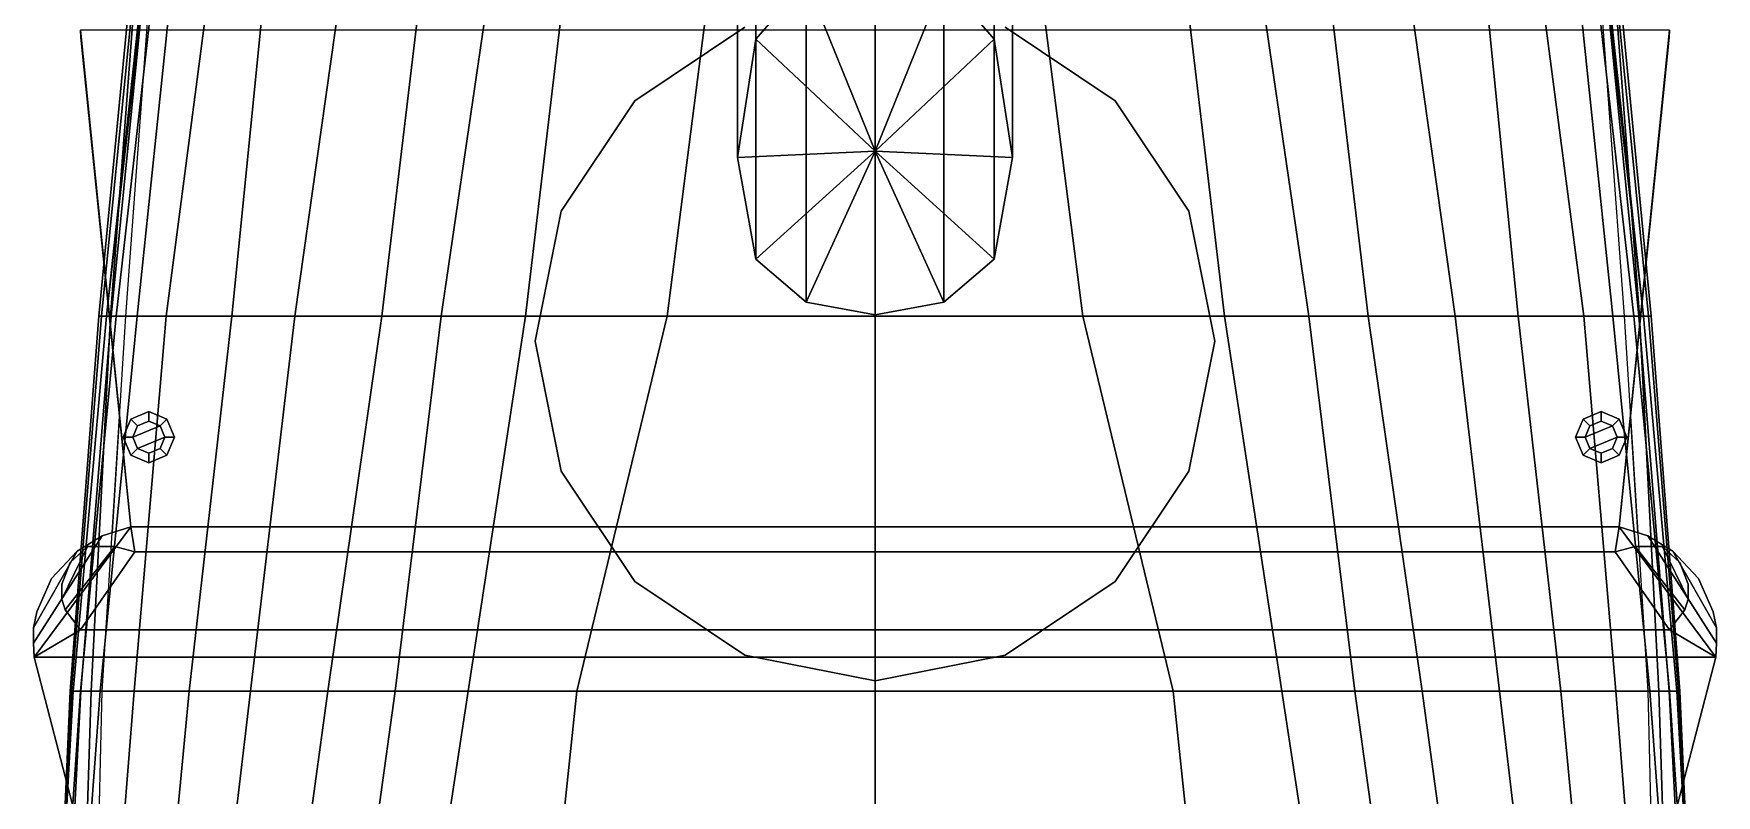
# Model space of a CAD drawing. Extents: x -14 to 14, y -80 to 101.
# Drawn here: x -13.15 to 13.15, y 18.55 to 30.45 of the extents above; entities that cross this region are included whole.
import ezdxf

# ---------------------------------------------------------------- set-up
doc = ezdxf.new("R2010")
doc.units = 0
doc.layers.get('0').update_dxf_attribs({"linetype": 'CONTINUOUS'})
doc.layers.add('CITADELLE', color=3, linetype='CONTINUOUS')
doc.layers.add('SUPERSTRUCTURE', color=4, linetype='CONTINUOUS')

msp = doc.modelspace()

# ---------------------------------------------------------------- linework, layer by layer
for points in [[(-11.5, 31.98, 1.76), (-11.56, 31.98, -2.09), (-12.13, 26.04, -2.11), (-11.95, 26.04, 1.74)], [(-11.56, 31.98, -2.09), (-11.5, 31.98, -3.04), (-12.09, 26.04, -3.04), (-12.13, 26.04, -2.11)], [(-11.5, 31.98, -3.04), (-11.35, 31.98, -3.26), (-11.94, 26.04, -3.26), (-12.09, 26.04, -3.04)], [(-11.37, 31.98, -4.75), (-11.34, 31.98, -5.55), (-12.01, 26.04, -5.55), (-12.01, 26.04, -4.75)], [(-11.35, 31.98, -3.26), (-11.37, 31.98, -4.75), (-12.01, 26.04, -4.75), (-11.94, 26.04, -3.26)], [(-11.34, 31.98, -5.55), (-11.19, 31.98, -6.29), (-11.86, 26.04, -6.29), (-12.01, 26.04, -5.55)], [(-11.27, 31.98, 1.9), (-11.5, 31.98, 1.76), (-11.95, 26.04, 1.74), (-11.71, 26.04, 1.9)], [(-11.19, 31.98, -6.29), (-10.91, 31.98, -6.87), (-11.53, 26.04, -7), (-11.86, 26.04, -6.29)], [(-10.91, 31.98, -6.87), (-10.3, 31.98, -7.58), (-11.08, 26.04, -7.58), (-11.53, 26.04, -7)], [(-10.3, 31.98, -7.58), (-9.46, 31.98, -8.23), (-10.05, 26.04, -8.31), (-11.08, 26.04, -7.58)], [(-9.46, 31.98, -8.23), (-8.23, 31.98, -8.76), (-9.07, 26.04, -8.76), (-10.05, 26.04, -8.31)], [(-8.23, 31.98, -8.76), (-7, 31.98, -9.13), (-7.71, 26.04, -9.13), (-9.07, 26.04, -8.76)], [(-7, 31.98, -9.13), (-5.91, 31.98, -9.3), (-6.78, 26.04, -9.3), (-7.71, 26.04, -9.13)], [(-5.91, 31.98, -9.3), (-4.76, 31.98, -9.42), (-5.46, 26.04, -9.42), (-6.78, 26.04, -9.3)], [(-4.76, 31.98, -9.42), (-2.49, 31.98, -9.51), (-3.25, 26.04, -9.51), (-5.46, 26.04, -9.42)], [(-2.49, 31.98, -9.51), (0, 31.98, -9.55), (0, 26.04, -9.55), (-3.25, 26.04, -9.51)], [(3.25, 26.04, -9.51), (0, 26.04, -9.55), (0, 31.98, -9.55), (2.49, 31.98, -9.51)], [(5.46, 26.04, -9.42), (3.25, 26.04, -9.51), (2.49, 31.98, -9.51), (4.76, 31.98, -9.42)], [(6.78, 26.04, -9.3), (5.46, 26.04, -9.42), (4.76, 31.98, -9.42), (5.91, 31.98, -9.3)], [(7.71, 26.04, -9.13), (6.78, 26.04, -9.3), (5.91, 31.98, -9.3), (7, 31.98, -9.13)], [(9.07, 26.04, -8.76), (7.71, 26.04, -9.13), (7, 31.98, -9.13), (8.23, 31.98, -8.76)], [(10.05, 26.04, -8.31), (9.07, 26.04, -8.76), (8.23, 31.98, -8.76), (9.46, 31.98, -8.23)], [(11.08, 26.04, -7.58), (10.05, 26.04, -8.31), (9.46, 31.98, -8.23), (10.3, 31.98, -7.58)], [(11.53, 26.04, -7), (11.08, 26.04, -7.58), (10.3, 31.98, -7.58), (10.91, 31.98, -6.87)], [(11.86, 26.04, -6.29), (11.53, 26.04, -7), (10.91, 31.98, -6.87), (11.19, 31.98, -6.29)], [(12.01, 26.04, -5.55), (11.86, 26.04, -6.29), (11.19, 31.98, -6.29), (11.34, 31.98, -5.55)], [(11.71, 26.04, 1.9), (11.95, 26.04, 1.74), (11.5, 31.98, 1.76), (11.27, 31.98, 1.9)], [(12.01, 26.04, -4.75), (12.01, 26.04, -5.55), (11.34, 31.98, -5.55), (11.37, 31.98, -4.75)], [(12.09, 26.04, -3.04), (11.94, 26.04, -3.26), (11.35, 31.98, -3.26), (11.5, 31.98, -3.04)], [(11.94, 26.04, -3.26), (12.01, 26.04, -4.75), (11.37, 31.98, -4.75), (11.35, 31.98, -3.26)], [(11.95, 26.04, 1.74), (12.13, 26.04, -2.11), (11.56, 31.98, -2.09), (11.5, 31.98, 1.76)], [(12.13, 26.04, -2.11), (12.09, 26.04, -3.04), (11.5, 31.98, -3.04), (11.56, 31.98, -2.09)], [(-12.13, 26.04, -2.11), (-12.09, 26.04, -3.04), (-12.56, 20.18, -3.04), (-12.58, 20.18, -2.11)], [(-11.95, 26.04, 1.74), (-12.13, 26.04, -2.11), (-12.58, 20.18, -2.11), (-12.25, 20.18, 1.72)], [(-12.09, 26.04, -3.04), (-11.94, 26.04, -3.26), (-12.41, 20.18, -3.26), (-12.56, 20.18, -3.04)], [(-11.94, 26.04, -3.26), (-12.01, 26.04, -4.75), (-12.53, 20.18, -4.75), (-12.41, 20.18, -3.26)], [(-12.01, 26.04, -4.75), (-12.01, 26.04, -5.55), (-12.53, 20.18, -5.55), (-12.53, 20.18, -4.75)], [(-12.01, 26.04, -5.55), (-11.86, 26.04, -6.29), (-12.42, 20.18, -6.29), (-12.53, 20.18, -5.55)], [(-11.86, 26.04, -6.29), (-11.53, 26.04, -7), (-12.11, 20.18, -7), (-12.42, 20.18, -6.29)], [(-11.71, 26.04, 1.9), (-11.95, 26.04, 1.74), (-12.25, 20.18, 1.72), (-12.08, 20.18, 1.9)], [(-11.53, 26.04, -7), (-11.08, 26.04, -7.58), (-11.58, 20.18, -7.66), (-12.11, 20.18, -7)], [(-11.08, 26.04, -7.58), (-10.05, 26.04, -8.31), (-10.72, 20.18, -8.31), (-11.58, 20.18, -7.66)], [(-10.05, 26.04, -8.31), (-9.07, 26.04, -8.76), (-9.76, 20.18, -8.76), (-10.72, 20.18, -8.31)], [(-9.07, 26.04, -8.76), (-7.71, 26.04, -9.13), (-8.55, 20.18, -9.13), (-9.76, 20.18, -8.76)], [(-7.71, 26.04, -9.13), (-6.78, 26.04, -9.3), (-7.5, 20.18, -9.3), (-8.55, 20.18, -9.13)], [(-6.78, 26.04, -9.3), (-5.46, 26.04, -9.42), (-6.36, 20.18, -9.42), (-7.5, 20.18, -9.3)], [(-5.46, 26.04, -9.42), (-3.25, 26.04, -9.51), (-4.66, 20.18, -9.51), (-6.36, 20.18, -9.42)], [(-3.25, 26.04, -9.51), (0, 26.04, -9.55), (0, 20.18, -9.55), (-4.66, 20.18, -9.51)], [(4.66, 20.18, -9.51), (0, 20.18, -9.55), (0, 26.04, -9.55), (3.25, 26.04, -9.51)], [(6.36, 20.18, -9.42), (4.66, 20.18, -9.51), (3.25, 26.04, -9.51), (5.46, 26.04, -9.42)], [(7.5, 20.18, -9.3), (6.36, 20.18, -9.42), (5.46, 26.04, -9.42), (6.78, 26.04, -9.3)], [(8.55, 20.18, -9.13), (7.5, 20.18, -9.3), (6.78, 26.04, -9.3), (7.71, 26.04, -9.13)], [(9.76, 20.18, -8.76), (8.55, 20.18, -9.13), (7.71, 26.04, -9.13), (9.07, 26.04, -8.76)], [(10.72, 20.18, -8.31), (9.76, 20.18, -8.76), (9.07, 26.04, -8.76), (10.05, 26.04, -8.31)], [(11.58, 20.18, -7.66), (10.72, 20.18, -8.31), (10.05, 26.04, -8.31), (11.08, 26.04, -7.58)], [(12.11, 20.18, -7), (11.58, 20.18, -7.66), (11.08, 26.04, -7.58), (11.53, 26.04, -7)], [(12.42, 20.18, -6.29), (12.11, 20.18, -7), (11.53, 26.04, -7), (11.86, 26.04, -6.29)], [(12.08, 20.18, 1.9), (12.25, 20.18, 1.72), (11.95, 26.04, 1.74), (11.71, 26.04, 1.9)], [(12.53, 20.18, -5.55), (12.42, 20.18, -6.29), (11.86, 26.04, -6.29), (12.01, 26.04, -5.55)], [(12.56, 20.18, -3.04), (12.41, 20.18, -3.26), (11.94, 26.04, -3.26), (12.09, 26.04, -3.04)], [(12.41, 20.18, -3.26), (12.53, 20.18, -4.75), (12.01, 26.04, -4.75), (11.94, 26.04, -3.26)], [(12.25, 20.18, 1.72), (12.58, 20.18, -2.11), (12.13, 26.04, -2.11), (11.95, 26.04, 1.74)], [(12.53, 20.18, -4.75), (12.53, 20.18, -5.55), (12.01, 26.04, -5.55), (12.01, 26.04, -4.75)], [(12.58, 20.18, -2.11), (12.56, 20.18, -3.04), (12.09, 26.04, -3.04), (12.13, 26.04, -2.11)], [(-11.808, 24.493, 1.9), (-11.808, 24.493, 1.9), (-11.923, 22.659, 1.9), (-11.63, 22.75, 1.9)], [(11.808, 24.493, 1.9), (11.808, 24.493, 1.9), (11.63, 22.75, 1.9), (11.923, 22.659, 1.9)], [(-12.53, 20.18, -4.75), (-12.53, 20.18, -5.55), (-12.9, 14.28, -5.55), (-12.86, 14.28, -4.75)], [(-12.53, 20.18, -5.55), (-12.42, 20.18, -6.29), (-12.82, 14.28, -6.29), (-12.9, 14.28, -5.55)], [(-12.58, 20.18, -2.11), (-12.56, 20.18, -3.04), (-12.89, 14.28, -3.04), (-12.84, 14.28, -2.11)], [(-12.56, 20.18, -3.04), (-12.41, 20.18, -3.26), (-12.72, 14.28, -3.26), (-12.89, 14.28, -3.04)], [(-12.41, 20.18, -3.26), (-12.53, 20.18, -4.75), (-12.86, 14.28, -4.75), (-12.72, 14.28, -3.26)], [(-12.25, 20.18, 1.72), (-12.58, 20.18, -2.11), (-12.84, 14.28, -2.11), (-12.44, 14.28, 1.63)], [(-12.42, 20.18, -6.29), (-12.11, 20.18, -7), (-12.55, 14.28, -7), (-12.82, 14.28, -6.29)], [(-12.11, 20.18, -7), (-11.58, 20.18, -7.66), (-12.05, 14.28, -7.66), (-12.55, 14.28, -7)], [(-12.08, 20.18, 1.9), (-12.25, 20.18, 1.72), (-12.44, 14.28, 1.63), (-12.22, 14.28, 1.9)], [(-11.58, 20.18, -7.66), (-10.72, 20.18, -8.31), (-11.28, 14.28, -8.31), (-12.05, 14.28, -7.66)], [(-10.72, 20.18, -8.31), (-9.76, 20.18, -8.76), (-10.46, 14.28, -8.76), (-11.28, 14.28, -8.31)], [(-9.76, 20.18, -8.76), (-8.55, 20.18, -9.13), (-9.36, 14.28, -9.13), (-10.46, 14.28, -8.76)], [(-8.55, 20.18, -9.13), (-7.5, 20.18, -9.3), (-8.32, 14.28, -9.3), (-9.36, 14.28, -9.13)], [(-7.5, 20.18, -9.3), (-6.36, 20.18, -9.42), (-7.26, 14.28, -9.42), (-8.32, 14.28, -9.3)], [(-6.36, 20.18, -9.42), (-4.66, 20.18, -9.51), (-5.28, 14.28, -9.51), (-7.26, 14.28, -9.42)], [(-4.66, 20.18, -9.51), (0, 20.18, -9.55), (0, 14.28, -9.55), (-5.28, 14.28, -9.51)], [(5.28, 14.28, -9.51), (0, 14.28, -9.55), (0, 20.18, -9.55), (4.66, 20.18, -9.51)], [(7.26, 14.28, -9.42), (5.28, 14.28, -9.51), (4.66, 20.18, -9.51), (6.36, 20.18, -9.42)], [(8.32, 14.28, -9.3), (7.26, 14.28, -9.42), (6.36, 20.18, -9.42), (7.5, 20.18, -9.3)], [(9.36, 14.28, -9.13), (8.32, 14.28, -9.3), (7.5, 20.18, -9.3), (8.55, 20.18, -9.13)], [(10.46, 14.28, -8.76), (9.36, 14.28, -9.13), (8.55, 20.18, -9.13), (9.76, 20.18, -8.76)], [(11.28, 14.28, -8.31), (10.46, 14.28, -8.76), (9.76, 20.18, -8.76), (10.72, 20.18, -8.31)], [(12.05, 14.28, -7.66), (11.28, 14.28, -8.31), (10.72, 20.18, -8.31), (11.58, 20.18, -7.66)], [(12.55, 14.28, -7), (12.05, 14.28, -7.66), (11.58, 20.18, -7.66), (12.11, 20.18, -7)], [(12.22, 14.28, 1.9), (12.44, 14.28, 1.63), (12.25, 20.18, 1.72), (12.08, 20.18, 1.9)], [(12.82, 14.28, -6.29), (12.55, 14.28, -7), (12.11, 20.18, -7), (12.42, 20.18, -6.29)], [(12.44, 14.28, 1.63), (12.84, 14.28, -2.11), (12.58, 20.18, -2.11), (12.25, 20.18, 1.72)], [(12.89, 14.28, -3.04), (12.72, 14.28, -3.26), (12.41, 20.18, -3.26), (12.56, 20.18, -3.04)], [(12.72, 14.28, -3.26), (12.86, 14.28, -4.75), (12.53, 20.18, -4.75), (12.41, 20.18, -3.26)], [(12.9, 14.28, -5.55), (12.82, 14.28, -6.29), (12.42, 20.18, -6.29), (12.53, 20.18, -5.55)], [(12.86, 14.28, -4.75), (12.9, 14.28, -5.55), (12.53, 20.18, -5.55), (12.53, 20.18, -4.75)], [(12.84, 14.28, -2.11), (12.89, 14.28, -3.04), (12.56, 20.18, -3.04), (12.58, 20.18, -2.11)]]:
    msp.add_3dface(points)
at = {"layer": 'CITADELLE'}
for points in [[(-12.41, 30.4, 1.9), (-12.41, 30.4, 4.59), (-12.42, 30.51, 4.59), (-12.42, 30.51, 1.9)], [(12.42, 30.51, 4.59), (-12.42, 30.51, 4.59), (-11.63, 22.75, 4.59), (11.63, 22.75, 4.59)], [(12.41, 30.4, 4.59), (12.41, 30.4, 1.9), (12.42, 30.51, 1.9), (12.42, 30.51, 4.59)], [(-12.41, 30.4, 4.59), (-12.41, 30.4, 1.9), (-11.63, 22.75, 1.9), (-11.63, 22.75, 4.59)], [(12.41, 30.4, 1.9), (12.41, 30.4, 4.59), (11.63, 22.75, 4.59), (11.63, 22.75, 1.9)], [(-11.35, 24.55, 4.89), (-11.633, 24.433, 4.89), (-11.527, 24.327, 5.05), (-11.35, 24.4, 5.05)], [(-11.35, 24.55, 4.59), (-11.633, 24.433, 4.59), (-11.633, 24.433, 4.89), (-11.35, 24.55, 4.89)], [(-11.067, 24.433, 4.89), (-11.35, 24.55, 4.89), (-11.35, 24.4, 5.05), (-11.173, 24.327, 5.05)], [(-11.067, 24.433, 4.59), (-11.35, 24.55, 4.59), (-11.35, 24.55, 4.89), (-11.067, 24.433, 4.89)], [(11.35, 24.55, 4.59), (11.067, 24.433, 4.59), (11.067, 24.433, 4.89), (11.35, 24.55, 4.89)], [(11.35, 24.55, 4.89), (11.067, 24.433, 4.89), (11.173, 24.327, 5.05), (11.35, 24.4, 5.05)], [(11.633, 24.433, 4.59), (11.35, 24.55, 4.59), (11.35, 24.55, 4.89), (11.633, 24.433, 4.89)], [(11.633, 24.433, 4.89), (11.35, 24.55, 4.89), (11.35, 24.4, 5.05), (11.527, 24.327, 5.05)], [(-11.633, 24.433, 4.89), (-11.75, 24.15, 4.89), (-11.6, 24.15, 5.05), (-11.527, 24.327, 5.05)], [(-11.633, 24.433, 4.59), (-11.75, 24.15, 4.59), (-11.75, 24.15, 4.89), (-11.633, 24.433, 4.89)], [(-11.6, 24.15, 5.05), (-11.173, 24.327, 5.05), (-11.35, 24.4, 5.05), (-11.527, 24.327, 5.05)], [(-11.527, 23.973, 5.05), (-11.1, 24.15, 5.05), (-11.173, 24.327, 5.05), (-11.6, 24.15, 5.05)], [(-10.95, 24.15, 4.89), (-11.067, 24.433, 4.89), (-11.173, 24.327, 5.05), (-11.1, 24.15, 5.05)], [(-10.95, 24.15, 4.59), (-11.067, 24.433, 4.59), (-11.067, 24.433, 4.89), (-10.95, 24.15, 4.89)], [(11.067, 24.433, 4.59), (10.95, 24.15, 4.59), (10.95, 24.15, 4.89), (11.067, 24.433, 4.89)], [(11.067, 24.433, 4.89), (10.95, 24.15, 4.89), (11.1, 24.15, 5.05), (11.173, 24.327, 5.05)], [(11.1, 24.15, 5.05), (11.527, 24.327, 5.05), (11.35, 24.4, 5.05), (11.173, 24.327, 5.05)], [(11.173, 23.973, 5.05), (11.6, 24.15, 5.05), (11.527, 24.327, 5.05), (11.1, 24.15, 5.05)], [(11.75, 24.15, 4.89), (11.633, 24.433, 4.89), (11.527, 24.327, 5.05), (11.6, 24.15, 5.05)], [(11.75, 24.15, 4.59), (11.633, 24.433, 4.59), (11.633, 24.433, 4.89), (11.75, 24.15, 4.89)], [(-11.75, 24.15, 4.89), (-11.633, 23.867, 4.89), (-11.527, 23.973, 5.05), (-11.6, 24.15, 5.05)], [(-11.75, 24.15, 4.59), (-11.633, 23.867, 4.59), (-11.633, 23.867, 4.89), (-11.75, 24.15, 4.89)], [(-11.633, 23.867, 4.89), (-11.35, 23.75, 4.89), (-11.35, 23.9, 5.05), (-11.527, 23.973, 5.05)], [(-11.35, 23.9, 5.05), (-11.173, 23.973, 5.05), (-11.1, 24.15, 5.05), (-11.527, 23.973, 5.05)], [(-11.35, 23.75, 4.89), (-11.067, 23.867, 4.89), (-11.173, 23.973, 5.05), (-11.35, 23.9, 5.05)], [(-11.067, 23.867, 4.89), (-10.95, 24.15, 4.89), (-11.1, 24.15, 5.05), (-11.173, 23.973, 5.05)], [(-11.067, 23.867, 4.59), (-10.95, 24.15, 4.59), (-10.95, 24.15, 4.89), (-11.067, 23.867, 4.89)], [(10.95, 24.15, 4.59), (11.067, 23.867, 4.59), (11.067, 23.867, 4.89), (10.95, 24.15, 4.89)], [(10.95, 24.15, 4.89), (11.067, 23.867, 4.89), (11.173, 23.973, 5.05), (11.1, 24.15, 5.05)], [(11.067, 23.867, 4.89), (11.35, 23.75, 4.89), (11.35, 23.9, 5.05), (11.173, 23.973, 5.05)], [(11.35, 23.9, 5.05), (11.527, 23.973, 5.05), (11.6, 24.15, 5.05), (11.173, 23.973, 5.05)], [(11.35, 23.75, 4.89), (11.633, 23.867, 4.89), (11.527, 23.973, 5.05), (11.35, 23.9, 5.05)], [(11.633, 23.867, 4.89), (11.75, 24.15, 4.89), (11.6, 24.15, 5.05), (11.527, 23.973, 5.05)], [(11.633, 23.867, 4.59), (11.75, 24.15, 4.59), (11.75, 24.15, 4.89), (11.633, 23.867, 4.89)], [(-11.633, 23.867, 4.59), (-11.35, 23.75, 4.59), (-11.35, 23.75, 4.89), (-11.633, 23.867, 4.89)], [(-11.35, 23.75, 4.59), (-11.067, 23.867, 4.59), (-11.067, 23.867, 4.89), (-11.35, 23.75, 4.89)], [(11.067, 23.867, 4.59), (11.35, 23.75, 4.59), (11.35, 23.75, 4.89), (11.067, 23.867, 4.89)], [(11.35, 23.75, 4.59), (11.633, 23.867, 4.59), (11.633, 23.867, 4.89), (11.35, 23.75, 4.89)], [(-13.15, 20.93, 3.04), (-13.14, 20.71, 3.04), (-11.63, 22.75, 3.04), (-12.08, 22.61, 3.04)], [(-13.14, 20.71, 3.04), (-12.42, 21.14, 3.04), (-11.57, 22.36, 3.04), (-11.63, 22.75, 3.04)], [(-12.08, 22.61, 1.9), (-12.08, 22.61, 3.04), (-11.63, 22.75, 3.04), (-11.63, 22.75, 1.9)], [(-11.57, 22.36, 3.04), (-11.57, 22.36, 4.59), (-11.63, 22.75, 4.59), (-11.63, 22.75, 3.04)], [(11.63, 22.75, 4.59), (-11.63, 22.75, 4.59), (-11.57, 22.36, 4.59), (11.57, 22.36, 4.59)], [(11.57, 22.36, 4.59), (11.57, 22.36, 3.04), (11.63, 22.75, 3.04), (11.63, 22.75, 4.59)], [(11.63, 22.75, 3.04), (11.57, 22.36, 3.04), (12.42, 21.14, 3.04), (13.14, 20.71, 3.04)], [(12.08, 22.61, 3.04), (12.08, 22.61, 1.9), (11.63, 22.75, 1.9), (11.63, 22.75, 3.04)], [(12.08, 22.61, 3.04), (11.63, 22.75, 3.04), (13.14, 20.71, 3.04), (13.15, 20.93, 3.04)], [(-13.15, 21.17, 3.04), (-13.15, 20.93, 3.04), (-12.08, 22.61, 3.04), (-12.47, 22.37, 3.04)], [(-13.1, 21.42, 3.04), (-13.15, 21.17, 3.04), (-12.47, 22.37, 3.04), (-12.87, 21.94, 3.04)], [(-12.87, 21.94, 1.9), (-12.87, 21.94, 3.04), (-12.47, 22.37, 3.04), (-12.47, 22.37, 1.9)], [(-12.71, 21.85, 3.95), (-12.58, 22.19, 3.95), (-12.31, 22.44, 3.95), (-12.71, 21.62, 3.95)], [(-12.71, 21.62, 3.95), (-12.31, 22.44, 3.95), (-11.88, 22.44, 3.95), (-12.66, 21.45, 3.95)], [(-12.58, 22.19, 4.59), (-12.71, 21.85, 4.59), (-12.71, 21.62, 4.59), (-12.31, 22.44, 4.59)], [(-12.31, 22.44, 4.59), (-12.71, 21.62, 4.59), (-12.66, 21.45, 4.59), (-11.88, 22.44, 4.59)], [(-12.66, 21.45, 3.95), (-11.88, 22.44, 3.95), (-11.57, 22.36, 3.95), (-12.42, 21.14, 3.95)], [(-11.88, 22.44, 4.59), (-12.66, 21.45, 4.59), (-12.42, 21.14, 4.59), (-11.57, 22.36, 4.59)], [(-12.58, 22.19, 3.95), (-12.58, 22.19, 4.59), (-12.31, 22.44, 4.59), (-12.31, 22.44, 3.95)], [(-12.47, 22.37, 1.9), (-12.47, 22.37, 3.04), (-12.08, 22.61, 3.04), (-12.08, 22.61, 1.9)], [(-12.42, 21.14, 3.04), (-12.42, 21.14, 3.95), (-11.57, 22.36, 3.95), (-11.57, 22.36, 3.04)], [(11.57, 22.36, 4.59), (-11.57, 22.36, 4.59), (-12.42, 21.14, 4.59), (12.42, 21.14, 4.59)], [(-12.31, 22.44, 3.95), (-12.31, 22.44, 4.59), (-11.88, 22.44, 4.59), (-11.88, 22.44, 3.95)], [(-11.88, 22.44, 3.95), (-11.88, 22.44, 4.59), (-11.57, 22.36, 4.59), (-11.57, 22.36, 3.95)], [(11.88, 22.44, 4.59), (11.88, 22.44, 3.95), (11.57, 22.36, 3.95), (11.57, 22.36, 4.59)], [(11.88, 22.44, 3.95), (12.66, 21.45, 3.95), (12.42, 21.14, 3.95), (11.57, 22.36, 3.95)], [(12.66, 21.45, 4.59), (11.88, 22.44, 4.59), (11.57, 22.36, 4.59), (12.42, 21.14, 4.59)], [(11.57, 22.36, 3.04), (11.57, 22.36, 3.95), (12.42, 21.14, 3.95), (12.42, 21.14, 3.04)], [(12.31, 22.44, 4.59), (12.31, 22.44, 3.95), (11.88, 22.44, 3.95), (11.88, 22.44, 4.59)], [(12.31, 22.44, 3.95), (12.71, 21.62, 3.95), (12.66, 21.45, 3.95), (11.88, 22.44, 3.95)], [(12.71, 21.62, 4.59), (12.31, 22.44, 4.59), (11.88, 22.44, 4.59), (12.66, 21.45, 4.59)], [(12.47, 22.37, 3.04), (12.47, 22.37, 1.9), (12.08, 22.61, 1.9), (12.08, 22.61, 3.04)], [(12.47, 22.37, 3.04), (12.08, 22.61, 3.04), (13.15, 20.93, 3.04), (13.15, 21.17, 3.04)], [(12.58, 22.19, 4.59), (12.58, 22.19, 3.95), (12.31, 22.44, 3.95), (12.31, 22.44, 4.59)], [(12.58, 22.19, 3.95), (12.71, 21.85, 3.95), (12.71, 21.62, 3.95), (12.31, 22.44, 3.95)], [(12.71, 21.85, 4.59), (12.58, 22.19, 4.59), (12.31, 22.44, 4.59), (12.71, 21.62, 4.59)], [(12.87, 21.94, 3.04), (12.87, 21.94, 1.9), (12.47, 22.37, 1.9), (12.47, 22.37, 3.04)], [(12.87, 21.94, 3.04), (12.47, 22.37, 3.04), (13.15, 21.17, 3.04), (13.1, 21.42, 3.04)], [(-12.71, 21.85, 3.95), (-12.71, 21.85, 4.59), (-12.58, 22.19, 4.59), (-12.58, 22.19, 3.95)], [(12.71, 21.85, 4.59), (12.71, 21.85, 3.95), (12.58, 22.19, 3.95), (12.58, 22.19, 4.59)], [(-13.1, 21.42, 1.9), (-13.1, 21.42, 3.04), (-12.87, 21.94, 3.04), (-12.87, 21.94, 1.9)], [(-12.71, 21.62, 3.95), (-12.71, 21.62, 4.59), (-12.71, 21.85, 4.59), (-12.71, 21.85, 3.95)], [(12.71, 21.62, 4.59), (12.71, 21.62, 3.95), (12.71, 21.85, 3.95), (12.71, 21.85, 4.59)], [(13.1, 21.42, 3.04), (13.1, 21.42, 1.9), (12.87, 21.94, 1.9), (12.87, 21.94, 3.04)], [(-12.66, 21.45, 3.95), (-12.66, 21.45, 4.59), (-12.71, 21.62, 4.59), (-12.71, 21.62, 3.95)], [(12.66, 21.45, 4.59), (12.66, 21.45, 3.95), (12.71, 21.62, 3.95), (12.71, 21.62, 4.59)], [(-13.15, 21.17, 1.9), (-13.15, 21.17, 3.04), (-13.1, 21.42, 3.04), (-13.1, 21.42, 1.9)], [(-12.42, 21.14, 3.95), (-12.42, 21.14, 4.59), (-12.66, 21.45, 4.59), (-12.66, 21.45, 3.95)], [(12.42, 21.14, 4.59), (12.42, 21.14, 3.95), (12.66, 21.45, 3.95), (12.66, 21.45, 4.59)], [(13.15, 21.17, 3.04), (13.15, 21.17, 1.9), (13.1, 21.42, 1.9), (13.1, 21.42, 3.04)], [(-13.15, 20.93, 1.9), (-13.15, 20.93, 3.04), (-13.15, 21.17, 3.04), (-13.15, 21.17, 1.9)], [(-13.14, 20.71, 3.04), (-13.14, 20.71, 4.59), (-12.42, 21.14, 4.59), (-12.42, 21.14, 3.04)], [(12.42, 21.14, 4.59), (-12.42, 21.14, 4.59), (-13.14, 20.71, 4.59), (13.14, 20.71, 4.59)], [(13.14, 20.71, 4.59), (13.14, 20.71, 3.04), (12.42, 21.14, 3.04), (12.42, 21.14, 4.59)], [(13.15, 20.93, 3.04), (13.15, 20.93, 1.9), (13.15, 21.17, 1.9), (13.15, 21.17, 3.04)], [(-13.14, 20.71, 1.9), (-13.14, 20.71, 3.04), (-13.15, 20.93, 3.04), (-13.15, 20.93, 1.9)], [(13.14, 20.71, 3.04), (13.14, 20.71, 1.9), (13.15, 20.93, 1.9), (13.15, 20.93, 3.04)], [(-13.14, 20.71, 4.59), (-13.14, 20.71, 1.9), (-11.86, 15.78, 1.9), (-11.86, 15.78, 4.59)], [(13.14, 20.71, 4.59), (-13.14, 20.71, 4.59), (-11.86, 15.78, 4.59), (11.86, 15.78, 4.59)], [(13.14, 20.71, 1.9), (13.14, 20.71, 4.59), (11.86, 15.78, 4.59), (11.86, 15.78, 1.9)]]:
    msp.add_3dface(points, dxfattribs=at)
at = {"layer": 'SUPERSTRUCTURE'}
for points in [[(-1.075, 38.13, 13.3), (-1.862, 37.34, 13.01), (-1.862, 30.37, 21.26), (-1.075, 31.28, 21.26)], [(1.862, 37.34, 13.01), (1.075, 38.13, 13.3), (1.075, 31.28, 21.26), (1.862, 30.37, 21.26)], [(-1.862, 37.34, 13.01), (-2.15, 35.53, 12.77), (-2.15, 28.52, 21.26), (-1.862, 30.37, 21.26)], [(2.15, 35.53, 12.77), (1.862, 37.34, 13.01), (1.862, 30.37, 21.26), (2.15, 28.52, 21.26)], [(-2.15, 35.53, 12.77), (-1.862, 34.455, 12.77), (-1.862, 26.93, 21.26), (-2.15, 28.52, 21.26)], [(1.862, 34.455, 12.77), (2.15, 35.53, 12.77), (2.15, 28.52, 21.26), (1.862, 26.93, 21.26)], [(-1.862, 34.455, 12.77), (-1.075, 33.668, 12.77), (-1.075, 26.26, 21.26), (-1.862, 26.93, 21.26)], [(1.075, 33.668, 12.77), (1.862, 34.455, 12.77), (1.862, 26.93, 21.26), (1.075, 26.26, 21.26)], [(-1.075, 33.668, 12.77), (0, 33.38, 12.77), (0, 26.06, 21.26), (-1.075, 26.26, 21.26)], [(0, 33.38, 12.77), (1.075, 33.668, 12.77), (1.075, 26.26, 21.26), (0, 26.06, 21.26)], [(0, 31.73, 21.26), (-1.075, 31.28, 21.26), (0, 28.62, 21.89)], [(1.075, 31.28, 21.26), (0, 31.73, 21.26), (0, 28.62, 21.89)], [(-1.075, 31.28, 21.26), (-1.862, 30.37, 21.26), (0, 28.62, 21.89)], [(1.862, 30.37, 21.26), (1.075, 31.28, 21.26), (0, 28.62, 21.89)], [(-2.032, 30.556, 4.59), (-3.755, 29.405, 4.59), (-3.755, 29.405, 5.7), (-2.032, 30.556, 5.7)], [(3.755, 29.405, 4.59), (2.032, 30.556, 4.59), (2.032, 30.556, 5.7), (3.755, 29.405, 5.7)], [(-1.862, 30.37, 21.26), (-2.15, 28.52, 21.26), (0, 28.62, 21.89)], [(2.15, 28.52, 21.26), (1.862, 30.37, 21.26), (0, 28.62, 21.89)], [(-3.755, 29.405, 4.59), (-4.906, 27.682, 4.59), (-4.906, 27.682, 5.7), (-3.755, 29.405, 5.7)], [(4.906, 27.682, 4.59), (3.755, 29.405, 4.59), (3.755, 29.405, 5.7), (4.906, 27.682, 5.7)], [(-2.15, 28.52, 21.26), (-1.862, 26.93, 21.26), (0, 28.62, 21.89)], [(-1.862, 26.93, 21.26), (-1.075, 26.26, 21.26), (0, 28.62, 21.89)], [(-1.075, 26.26, 21.26), (0, 26.06, 21.26), (0, 28.62, 21.89)], [(0, 26.06, 21.26), (1.075, 26.26, 21.26), (0, 28.62, 21.89)], [(1.075, 26.26, 21.26), (1.862, 26.93, 21.26), (0, 28.62, 21.89)], [(1.862, 26.93, 21.26), (2.15, 28.52, 21.26), (0, 28.62, 21.89)], [(-4.906, 27.682, 4.59), (-5.31, 25.65, 4.59), (-5.31, 25.65, 5.7), (-4.906, 27.682, 5.7)], [(5.31, 25.65, 4.59), (4.906, 27.682, 4.59), (4.906, 27.682, 5.7), (5.31, 25.65, 5.7)], [(-5.31, 25.65, 4.59), (-4.906, 23.618, 4.59), (-4.906, 23.618, 5.7), (-5.31, 25.65, 5.7)], [(4.906, 23.618, 4.59), (5.31, 25.65, 4.59), (5.31, 25.65, 5.7), (4.906, 23.618, 5.7)], [(-4.906, 23.618, 4.59), (-3.755, 21.895, 4.59), (-3.755, 21.895, 5.7), (-4.906, 23.618, 5.7)], [(3.755, 21.895, 4.59), (4.906, 23.618, 4.59), (4.906, 23.618, 5.7), (3.755, 21.895, 5.7)], [(-3.755, 21.895, 4.59), (-2.032, 20.744, 4.59), (-2.032, 20.744, 5.7), (-3.755, 21.895, 5.7)], [(2.032, 20.744, 4.59), (3.755, 21.895, 4.59), (3.755, 21.895, 5.7), (2.032, 20.744, 5.7)], [(-2.032, 20.744, 4.59), (0, 20.34, 4.59), (0, 20.34, 5.7), (-2.032, 20.744, 5.7)], [(0, 20.34, 4.59), (2.032, 20.744, 4.59), (2.032, 20.744, 5.7), (0, 20.34, 5.7)]]:
    msp.add_3dface(points, dxfattribs=at)

doc.saveas('drawing.dxf')
